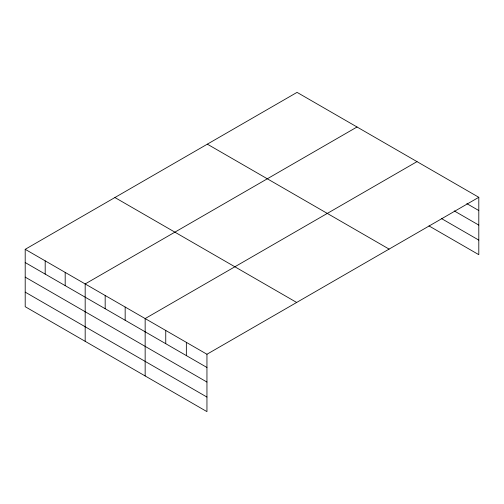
<?xml version="1.0" encoding="UTF-8"?>
<svg xmlns="http://www.w3.org/2000/svg" width="504" height="504" viewBox="0 0 504 504"><rect width="100%" height="100%" fill="white"/><g stroke="black" fill="none" stroke-linecap="round" stroke-linejoin="round"><path stroke-width="0.76" d="M25.2 249.322L206.949 354.255L206.949 411.629L25.2 306.697L25.2 249.322L297.051 92.371L478.8 197.303L478.8 254.678L428.967 225.905M357.027 126.995L85.176 283.947L85.176 341.328M417.003 161.627L145.152 318.578L145.152 375.952M206.949 354.255L478.8 197.303M466.843 203.629L478.8 210.533M454.217 210.905L478.8 225.099M441.592 218.629L478.8 240.112M207.339 144.163L389.088 249.096M114.912 197.53L296.661 302.457M25.2 262.553L206.949 367.485M25.2 277.118L206.949 382.051M25.2 292.131L206.949 397.064M186.348 342.361L186.348 355.591M165.753 330.466L165.753 343.696M125.162 307.037L125.162 320.267M105.172 295.489L105.172 308.719M65.186 272.406L65.186 285.636M45.19 260.864L45.19 274.094"/></g></svg>
